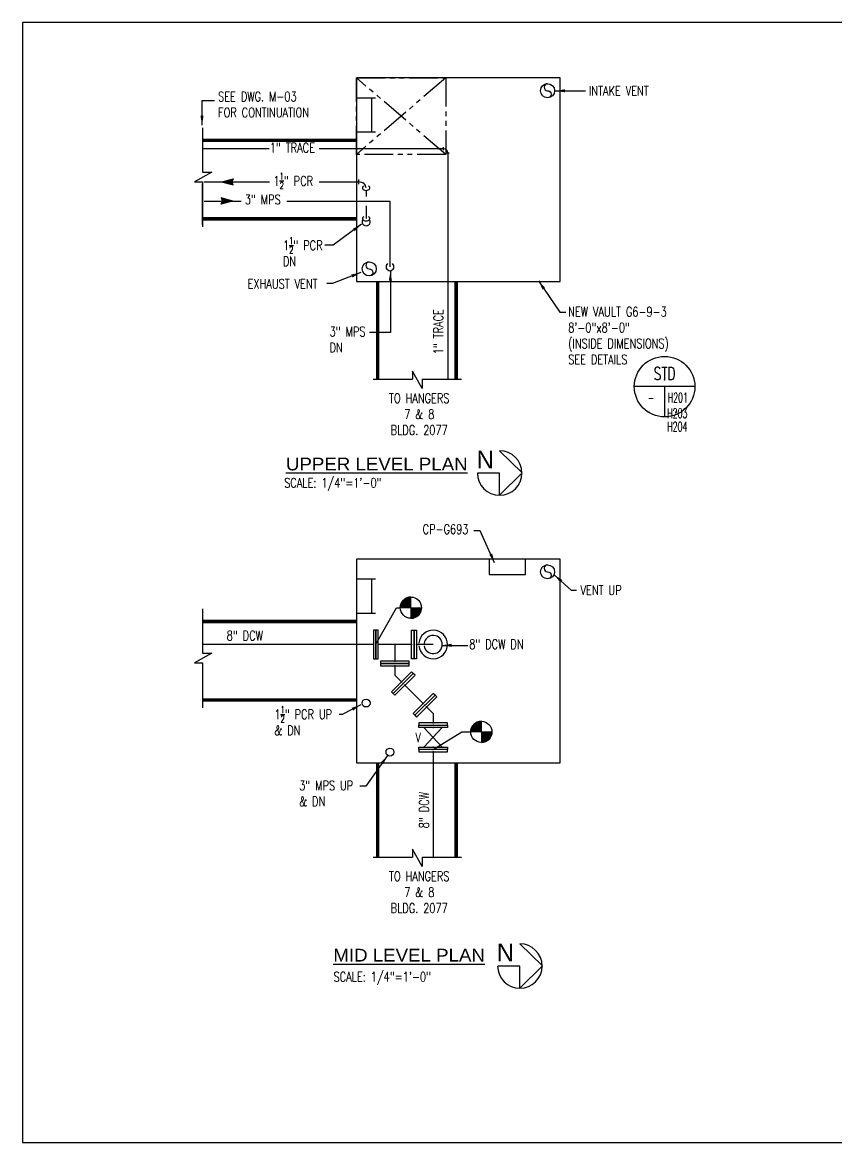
# Model space of a CAD drawing. Header units: inches. Extents: x 414 to 3373, y -413 to 990.
# Drawn here: x 2557 to 2940, y -413 to 115 of the extents above; entities that cross this region are included whole.
import ezdxf
from ezdxf.enums import TextEntityAlignment as Align

# ---------------------------------------------------------------- set-up
doc = ezdxf.new("R2010")
doc.units = ezdxf.units.IN
doc.header["$LTSCALE"] = 48
doc.header["$MEASUREMENT"] = 0
doc.linetypes.add('HWSS', pattern=[0.515625, 0.28125, -0.046875, 0.046875, -0.046875, 0.046875, -0.046875])
doc.layers.get('Defpoints').update_dxf_attribs({"color": 251})
for name, color, linetype in [('E-POWR', 83, 'Continuous'), ('EXST-BLDG', 253, 'Continuous'), ('EXST-PIPE', 253, 'Continuous'), ('EXST-TEXT', 253, 'Continuous'), ('EXST-UTLD', 251, 'Continuous'), ('MU-CONTINUATION NOTE', 51, 'Continuous'), ('MU-DELGE-PIPE', 150, 'Continuous'), ('MU-NEW-TEXT', 151, 'Continuous'), ('MU-PCR-PIPE', 120, 'Continuous'), ('MU-PCR-TEXT', 141, 'Continuous'), ('MU-PCR-VALV', 131, 'Continuous'), ('MU-STEM-PIPE', 230, 'Continuous'), ('MU-STEM-TEXT', 241, 'Continuous'), ('MU-STEM-VALV', 231, 'Continuous'), ('MU-TARGET', 31, 'Continuous'), ('MU-TEXT-LDER', 254, 'Continuous'), ('new-vault', 12, 'Continuous'), ('TITLES', 111, 'Continuous')]:
    doc.layers.add(name, color=color, linetype=linetype)
doc.styles.add('AU145S00', font='19', dxfattribs={"height": 12})
doc.styles.add('RomanS', font='romans.shx', dxfattribs={"width": 0.75})
doc.dimstyles.get("Standard").update_dxf_attribs({"dimtxt": 0.09375, "dimasz": 0.09375, "dimexe": 0.0625, "dimexo": 0.0625, "dimgap": 0.03125, "dimtad": 1, "dimdec": 8, "dimzin": 0, "dimdsep": 46, "dimlunit": 4, "dimtxsty": 'RomanS', "dimcen": 0.09, "dimclrd": 254, "dimclre": 254, "dimclrt": 256, "dimadec": 0, "dimazin": 0, "dimtfac": 1, "dimtdec": 8, "dimtofl": 0, "dimtmove": 0, "dimatfit": 3, "dimfxl": 1, "dimtolj": 1, "dimtzin": 0, "dimlwd": -1, "dimlwe": -1, "dimarcsym": 0})

# ---------------------------------------------------------------- blocks, each defined once
blk = doc.blocks.new('DTLBUBB')
at = {"linetype": 'Continuous'}
for p, q in [((0.297, 0), (-0.297, 0)), ((0, 0), (0, -0.297))]:
    blk.add_line(p, q, dxfattribs=at)
blk.add_circle((0, 0), 0.297, dxfattribs=at)
at = {"color": 250}
for p in [(0, 0.067), (-0.154, -0.25), (0.11, -0.25)]:
    blk.add_point(p, dxfattribs=at)
at = {"style": 'RomanS'}
for tag, height, width, p in [('DTL#', 0.125, 0.7, (0, 0.067)), ('WHERE_CUT', 0.0938, 0.6, (-0.103, -0.169)), ('WHERE_DRAWN', 0.0938, 0.6, (0.117, -0.169))]:
    blk.add_attdef(tag, text='', height=height, dxfattribs=dict(at, width=width)).set_placement(p, align=Align.CENTER)
blk = doc.blocks.new('FLOWAR')
for p, q in [((0, 0), (5.41, 1.44, 35.76)), ((0, 0), (5.41, -1.44, 35.76)), ((5.41, 1.44, 35.76), (4.88, -0.03, 35.76)), ((5.41, -1.44, 35.76), (4.88, 0.03, 35.76))]:
    blk.add_line(p, q)
for points in [[(0, 0), (5.41, 1.44), (4.89, 0), (5.41, 1.44)], [(0, 0), (5.41, -1.44), (4.89, 0), (5.41, -1.44)]]:
    blk.add_solid(points)
blk = doc.blocks.new('8blndflg')
blk.add_lwpolyline([(1.125, 6.75), (0, 6.75), (0, -6.75), (1.125, -6.75)], close=True)
at = {"color": 252}
for p in [(0, 0), (1.125, 0)]:
    blk.add_point(p, dxfattribs=at)
blk = doc.blocks.new('TARGET')
at = {"color": 0}
for p, q in [((-5, 0.22), (-0.22, 5)), ((-4.86, 0), (-5, 0.14)), ((-4.51, 0), (-4.98, 0.47)), ((-4.96, 0.6), (-0.6, 4.96)), ((-4.15, 0), (-4.94, 0.79)), ((-4.89, 1.03), (-1.03, 4.89)), ((-3.8, 0), (-4.88, 1.08)), ((-4.86, 0), (0, 4.86)), ((-3.45, 0), (-4.81, 1.36)), ((-4.77, 1.5), (-1.5, 4.77)), ((-3.09, 0), (-4.73, 1.63)), ((-2.74, 0), (-4.63, 1.89)), ((-4.55, 2.08), (-2.08, 4.55)), ((-2.38, 0), (-4.52, 2.14)), ((-4.5, 0), (0, 4.5)), ((-2.03, 0), (-4.4, 2.37)), ((-1.68, 0), (-4.27, 2.6)), ((-4.15, 0), (0, 4.15)), ((-1.32, 0), (-4.14, 2.81)), ((-4.06, 2.92), (-2.92, 4.06)), ((-0.97, 0), (-3.99, 3.02)), ((-0.62, 0), (-3.83, 3.21)), ((-3.8, 0), (0, 3.8)), ((-0.26, 0), (-3.66, 3.4)), ((0, 0.09), (-3.49, 3.58)), ((-3.44, 0), (0, 3.44)), ((0, 0.44), (-3.31, 3.75)), ((0, 0.8), (-3.11, 3.91)), ((-3.09, 0), (0, 3.09)), ((0, 1.15), (-2.91, 4.06)), ((-2.74, 0), (0, 2.74)), ((0, 1.5), (-2.7, 4.21)), ((0, 1.86), (-2.48, 4.34)), ((-2.38, 0), (0, 2.38)), ((0, 2.21), (-2.25, 4.46)), ((-2.03, 0), (0, 2.03)), ((0, 2.57), (-2.01, 4.58)), ((0, 2.92), (-1.76, 4.68)), ((-1.68, 0), (0, 1.68)), ((0, 3.27), (-1.5, 4.77)), ((-1.32, 0), (0, 1.32)), ((0, 3.63), (-1.22, 4.85)), ((-0.97, 0), (0, 0.97)), ((0, 3.98), (-0.93, 4.91)), ((0, 4.33), (-0.63, 4.96)), ((-0.62, 0), (0, 0.62)), ((0, 4.69), (-0.3, 4.99)), ((-0.26, 0), (0, 0.26)), ((0, -4.69), (4.69, 0)), ((0, -4.33), (4.33, 0)), ((0, -3.98), (3.98, 0)), ((0, -3.63), (3.63, 0)), ((0, -3.27), (3.27, 0)), ((0, -2.92), (2.92, 0)), ((0, -2.57), (2.57, 0)), ((0, -2.21), (2.21, 0)), ((0, -1.86), (1.86, 0)), ((0, -1.51), (1.51, 0)), ((0, -1.15), (1.15, 0)), ((0, -0.8), (0.8, 0)), ((0, -0.44), (0.44, 0)), ((0, -0.09), (0.09, 0)), ((3.58, -3.49), (0.09, 0)), ((3.75, -3.31), (0.44, 0)), ((3.91, -3.11), (0.8, 0)), ((4.06, -2.91), (1.15, 0)), ((4.21, -2.7), (1.5, 0)), ((4.34, -2.48), (1.86, 0)), ((4.46, -2.25), (2.21, 0)), ((4.58, -2.01), (2.57, 0)), ((4.68, -1.76), (2.92, 0)), ((4.77, -1.5), (3.27, 0)), ((4.85, -1.22), (3.63, 0)), ((4.91, -0.93), (3.98, 0)), ((4.96, -0.63), (4.33, 0)), ((4.99, -0.3), (4.69, 0)), ((3.4, -3.66), (0, -0.26)), ((3.21, -3.83), (0, -0.62)), ((3.02, -3.99), (0, -0.97)), ((2.81, -4.14), (0, -1.32)), ((2.6, -4.27), (0, -1.68)), ((2.37, -4.4), (0, -2.03)), ((2.14, -4.52), (0, -2.38)), ((1.89, -4.63), (0, -2.74)), ((1.63, -4.73), (0, -3.09)), ((1.36, -4.81), (0, -3.45)), ((1.08, -4.88), (0, -3.8)), ((0.79, -4.94), (0, -4.15)), ((0.47, -4.98), (0, -4.51)), ((0.14, -5), (0, -4.86)), ((0.04, -5), (5, -0.04)), ((0.41, -4.98), (4.98, -0.41)), ((0.82, -4.93), (4.93, -0.82)), ((1.26, -4.84), (4.84, -1.26)), ((1.78, -4.67), (4.67, -1.78)), ((2.45, -4.36), (4.36, -2.45))]:
    blk.add_line(p, q, dxfattribs=at)
for q in [(-5, 0), (0, 5), (0, -5), (5, 0)]:
    blk.add_line((0, 0), q)
blk.add_circle((0, 0), 5)
for start, end in [(90, 180), (270, 0)]:
    blk.add_arc((0, 0), 5, start, end)

msp = doc.modelspace()

# ---------------------------------------------------------------- linework, layer by layer
at = {"layer": 'Defpoints'}
msp.add_lwpolyline([(2556.73826361, 115.30974917), (2556.73826361, -412.69025083), (3372.73826361, -412.69025083), (3372.73826361, 115.30974917)], close=True, dxfattribs=at)
at = {"layer": 'E-POWR'}
msp.add_lwpolyline([(2793.66493534, -144.90763824), (2793.66493534, -137.66257198), (2776.60106924, -137.66257198), (2776.60106924, -144.90763824)], close=True, dxfattribs=at)
at = {"layer": 'EXST-BLDG'}
for points in [[(2641.50659765, 65.60447762), (2641.50659765, 44.76698157), (2645.90018693, 44.76698157), (2637.83122006, 40.22573852), (2641.50659765, 40.22573852), (2641.50659765, 18.97177873)], [(2641.50659765, -161.17559739), (2641.50659765, -182.01309345), (2645.90018693, -182.01309345), (2637.83122006, -186.5543365), (2641.50659765, -186.5543365), (2641.50659765, -207.80829629)]]:
    msp.add_lwpolyline(points, dxfattribs=at)
at = {"layer": 'EXST-PIPE'}
for p, q in [((2755.11859659, 55.78156554), (2641.45479088, 55.78156554)), ((2755.11859659, 55.12406554), (2755.11859659, 56.43906554)), ((2756.46109659, 53.78156554), (2757.77609659, 53.78156554)), ((2757.11859659, 53.78156554), (2757.11859659, -52.77858994)), ((2722.07953409, -177.91257198), (2641.45479088, -177.91257198)), ((2750.20453409, -228.53757198), (2750.20453409, -278.08993473))]:
    msp.add_line(p, q, dxfattribs=at)
msp.add_arc((2755.11859659, 53.78156554), 2, 0, 90, dxfattribs=at)
at = {"layer": 'EXST-UTLD'}
for p, q in [((2714.10924224, 60.11750304), (2641.45479088, 60.11750304)), ((2714.10924224, 59.91750304), (2641.45479088, 59.91750304)), ((2714.10924224, 59.71750304), (2641.45479088, 59.71750304)), ((2714.10924224, 59.51750304), (2641.45479088, 59.51750304)), ((2714.10924224, 59.31750304), (2641.45479088, 59.31750304)), ((2714.10924224, 59.11750304), (2641.45479088, 59.11750304)), ((2714.10924224, 23.11750304), (2641.45479088, 23.11750304)), ((2714.10924224, 22.91750304), (2641.45479088, 22.91750304)), ((2714.10924224, 22.71750304), (2641.45479088, 22.71750304)), ((2714.10924224, 22.51750304), (2641.45479088, 22.51750304)), ((2714.10924224, 22.31750304), (2641.45479088, 22.31750304)), ((2714.10924224, 22.11750304), (2641.45479088, 22.11750304)), ((2723.45453409, -6.88249696), (2723.45453409, -52.77858994)), ((2723.65453409, -6.88249696), (2723.65453409, -52.77858994)), ((2723.85453409, -6.88249696), (2723.85453409, -52.77858994)), ((2724.05453409, -6.88249696), (2724.05453409, -52.77858994)), ((2724.25453409, -6.88249696), (2724.25453409, -52.77858994)), ((2724.45453409, -6.88249696), (2724.45453409, -52.77858994)), ((2760.45453409, -6.88249696), (2760.45453409, -52.77858994)), ((2760.65453409, -6.88249696), (2760.65453409, -52.77858994)), ((2760.85453409, -6.88249696), (2760.85453409, -52.77858994)), ((2761.05453409, -6.88249696), (2761.05453409, -52.77858994)), ((2761.25453409, -6.88249696), (2761.25453409, -52.77858994)), ((2761.45453409, -6.88249696), (2761.45453409, -52.77858994)), ((2714.10924224, -166.66257198), (2641.45479088, -166.66257198)), ((2714.10924224, -166.86257198), (2641.45479088, -166.86257198)), ((2714.10924224, -167.06257198), (2641.45479088, -167.06257198)), ((2714.10924224, -167.26257198), (2641.45479088, -167.26257198)), ((2714.10924224, -167.46257198), (2641.45479088, -167.46257198)), ((2714.10924224, -167.66257198), (2641.45479088, -167.66257198)), ((2714.10924224, -203.66257198), (2641.45479088, -203.66257198)), ((2714.10924224, -203.86257198), (2641.45479088, -203.86257198)), ((2714.10924224, -204.06257198), (2641.45479088, -204.06257198)), ((2714.10924224, -204.26257198), (2641.45479088, -204.26257198)), ((2714.10924224, -204.46257198), (2641.45479088, -204.46257198)), ((2714.10924224, -204.66257198), (2641.45479088, -204.66257198)), ((2723.45453409, -233.66257198), (2723.45453409, -278.08993473)), ((2723.65453409, -233.66257198), (2723.65453409, -278.08993473)), ((2723.85453409, -233.66257198), (2723.85453409, -278.08993473)), ((2724.05453409, -233.66257198), (2724.05453409, -278.08993473)), ((2724.25453409, -233.66257198), (2724.25453409, -278.08993473)), ((2724.45453409, -233.66257198), (2724.45453409, -278.08993473)), ((2760.45453409, -233.66257198), (2760.45453409, -278.08993473)), ((2760.65453409, -233.66257198), (2760.65453409, -278.08993473)), ((2760.85453409, -233.66257198), (2760.85453409, -278.08993473)), ((2761.05453409, -233.66257198), (2761.05453409, -278.08993473)), ((2761.25453409, -233.66257198), (2761.25453409, -278.08993473)), ((2761.45453409, -233.66257198), (2761.45453409, -278.08993473))]:
    msp.add_line(p, q, dxfattribs=at)
for points in [[(2641.45479088, 39.1669931), (2641.45479088, 19.99286114)], [(2721.97011536, -52.77858994), (2740.50402415, -52.77858994)], [(2745.0452672, -52.77858994), (2745.0452672, -57.17217922), (2740.50402415, -49.10321235), (2740.50402415, -52.77858994)], [(2745.0452672, -52.77858994), (2763.579176, -52.77858994)], [(2745.0452672, -278.08993473), (2745.0452672, -282.483524), (2740.50402415, -274.41455713), (2740.50402415, -278.08993473)], [(2721.97011536, -278.08993473), (2740.50402415, -278.08993473)], [(2745.0452672, -278.08993473), (2763.579176, -278.08993473)]]:
    msp.add_lwpolyline(points, dxfattribs=at)
at = {"layer": 'MU-DELGE-PIPE'}
for p, q in [((2740.07953409, -177.91257198), (2724.32953409, -177.91257198)), ((2732.20453409, -177.91257198), (2732.20453409, -185.78757198)), ((2750.20453409, -177.91257198), (2742.32953409, -177.91257198)), ((2732.20453409, -188.03757198), (2732.20453409, -192.41257198)), ((2732.20453409, -192.41257198), (2735.29812626, -195.50616414)), ((2736.88911652, -197.0971544), (2745.51995167, -205.72798955)), ((2747.11094193, -207.31897981), (2750.20453409, -210.41257198)), ((2750.20453409, -210.41257198), (2750.20453409, -214.78757198)), ((2745.89203409, -217.03757198), (2754.51703409, -226.28757198)), ((2754.51703409, -217.03757198), (2745.89203409, -226.28757198))]:
    msp.add_line(p, q, dxfattribs=at)
for radius, start, end in [(6.75, 184.8990720889, 174.9322200359), (4.2843884, 187.900321929, 172.7444509994)]:
    msp.add_arc((2750.20453409, -177.91257198), radius, start, end, dxfattribs=at)
at = {"layer": 'MU-PCR-PIPE'}
for p, q in [((2642.41519689, 40.11750304), (2715.24172665, 40.11750304)), ((2718.64545342, 36.15348963), (2718.64545342, 33.30718201)), ((2718.64545342, 28.92782407), (2718.64545342, 22.86338335))]:
    msp.add_line(p, q, dxfattribs=at)
at = {"layer": 'MU-PCR-VALV'}
msp.add_line((2715.24172665, 39.01293506), (2715.24172665, 41.22207102), dxfattribs=at)
msp.add_circle((2718.64545342, -205.48907579), 1.875, dxfattribs=at)
msp.add_arc((2718.64545342, 21.29099923), 1.875, 145.7991284611, 34.2008715389, dxfattribs=at)
for centre, major_axis, ratio, start_param, end_param in [((2715.24172665, 37.27229167), (-3.40372677, 0), 0.8359106243, 3.1415926536, 4.7123889804), ((2718.64545342, 37.27229167), (1.75, 0), 0.6393154507, 2.2444862085, 7.1802917523), ((2718.64545342, 22.86338335), (1.75, 0), 0.6393154507, 2.2444862085, 7.1802917523)]:
    msp.add_ellipse(centre, major_axis=major_axis, ratio=ratio, start_param=start_param, end_param=end_param, dxfattribs=at)
at = {"layer": 'MU-STEM-PIPE'}
for p, q in [((2642.41519689, 31.11750304), (2729.87671623, 31.11750304)), ((2729.87671623, 31.11750304), (2729.87671623, 0.13874642))]:
    msp.add_line(p, q, dxfattribs=at)
at = {"layer": 'MU-STEM-VALV'}
msp.add_circle((2729.87671623, -228.6413286), 1.875, dxfattribs=at)
msp.add_arc((2729.87671623, 0.13874642), 1.875, 128.2210877325, 51.7789122675, dxfattribs=at)
at = {"layer": 'MU-TARGET'}
for p, q in [((2750.20453409, -227.41257198), (2763.68159872, -219.08446202)), ((2763.68159872, -219.08446202), (2767.93096026, -219.08446202))]:
    msp.add_line(p, q, dxfattribs=at)
msp.add_lwpolyline([(2723.13972426, -177.83056514), (2732.97529913, -160.5709638), (2734.71425454, -160.5709638)], dxfattribs=at)
at = {"layer": 'new-vault', "linetype": 'HWSS'}
for p, q in [((2756.10924224, 53.11750304), (2714.10924224, 89.11750304)), ((2756.10924224, 89.11750304), (2714.10924224, 53.11750304))]:
    msp.add_line(p, q, dxfattribs=at)
at = {"layer": 'new-vault'}
for p, q in [((2721.10924224, 79.66314073), (2721.10924224, 63.66314073)), ((2721.10924224, -147.11693429), (2721.10924224, -163.11693429))]:
    msp.add_line(p, q, dxfattribs=at)
for points in [[(2714.10924224, 89.11750304), (2714.10924224, -6.88249696), (2810.10924224, -6.88249696), (2810.10924224, 89.11750304)], [(2714.10924224, -137.66257198), (2714.10924224, -233.66257198), (2810.10924224, -233.66257198), (2810.10924224, -137.66257198)]]:
    msp.add_lwpolyline(points, close=True, dxfattribs=at)
at = {"layer": 'new-vault', "linetype": 'HWSS'}
msp.add_lwpolyline([(2756.10924224, 53.11750304), (2714.10924224, 53.11750304), (2714.10924224, 89.11750304), (2756.10924224, 89.11750304)], close=True, dxfattribs=at)
at = {"layer": 'new-vault'}
for points in [[(2804.10924224, 86.43000304, 1), (2804.10924224, 83.11750304, -1), (2804.10924224, 79.80500304, -1)], [(2720.10924224, 2.43000304, 1), (2720.10924224, -0.88249696, -1), (2720.10924224, -4.19499696, -1)], [(2804.10924224, -140.35007198, 1), (2804.10924224, -143.66257198, -1), (2804.10924224, -146.97507198, -1)]]:
    msp.add_lwpolyline(points, format="xyb", dxfattribs=at)
for points in [[(2723.10924224, 79.66314073), (2714.10924224, 79.66314073)], [(2714.10924224, 63.66314073), (2723.10924224, 63.66314073)], [(2723.10924224, -147.11693429), (2714.10924224, -147.11693429)], [(2714.10924224, -163.11693429), (2723.10924224, -163.11693429)]]:
    msp.add_lwpolyline(points, dxfattribs=at)
for centre in [(2804.10924224, 83.11750304), (2720.10924224, -0.88249696), (2804.10924224, -143.66257198)]:
    msp.add_circle(centre, 3.3125, dxfattribs=at)
at = {"layer": 'TITLES'}
for p, q in [((2781.52002438, -86.62490616), (2792.11678383, -97.05467933)), ((2781.52002438, -107.60416187), (2792.11678383, -97.05467933)), ((2781.52002438, -107.60416187), (2781.52002438, -97.11453402)), ((2791.05790796, -318.99753305), (2801.65466741, -329.42730622)), ((2791.05790796, -339.97678876), (2801.65466741, -329.42730622)), ((2791.05790796, -339.97678876), (2791.05790796, -329.48716091))]:
    msp.add_line(p, q, dxfattribs=at)
at = {"layer": 'TITLES', "const_width": 0.6125}
for points in [[(2771.03039652, -97.11453402), (2781.52002438, -97.11453402)], [(2780.56828011, -329.48716091), (2791.05790796, -329.48716091)]]:
    msp.add_lwpolyline(points, dxfattribs=at)
at = {"layer": 'TITLES'}
for centre in [(2781.52002438, -97.11453402), (2791.05790796, -329.48716091)]:
    msp.add_arc(centre, 10.48962785, 180, 90, dxfattribs=at)

# ---------------------------------------------------------------- block references
at = {"layer": 'MU-DELGE-PIPE'}
msp.add_blockref('8blndflg', (2723.20453409, -177.91257198), dxfattribs=at)
at = {"layer": 'MU-DELGE-PIPE', "xscale": -1}
for p in [(2741.20453409, -177.91257198), (2742.32953409, -177.91257198)]:
    msp.add_blockref('8blndflg', p, dxfattribs=at)
at = {"layer": 'MU-DELGE-PIPE'}
for p, rotation in [((2732.20453409, -186.91257198), 90), ((2732.20453409, -188.03757198), 90), ((2736.09362139, -196.30165927), 134.9999999999951), ((2736.88911652, -197.0971544), 134.9999999999951), ((2745.51995167, -205.72798955), 315.0000000000004), ((2746.3154468, -206.52348468), 315.0000000000004), ((2750.20453409, -214.78757198), 270)]:
    msp.add_blockref('8blndflg', p, dxfattribs=dict(at, rotation=rotation))
at = {"layer": 'MU-DELGE-PIPE', "xscale": -1, "rotation": 270}
for p in [(2750.20453409, -217.03757198), (2750.20453409, -227.41257198)]:
    msp.add_blockref('8blndflg', p, dxfattribs=at)
at = {"layer": 'MU-NEW-TEXT'}
ref = msp.add_blockref('DTLBUBB', (2859.22482472, -56.37823144), dxfattribs=dict(at, xscale=48, yscale=48, zscale=48))
ref.add_attrib('DTL#', 'STD', dxfattribs={"layer": '0', "height": 6, "style": 'RomanS', "width": 0.7}).set_placement((2859.22482472, -53.1617164), align=Align.CENTER)
ref.add_attrib('WHERE_CUT', '-', dxfattribs={"layer": '0', "height": 4.5, "style": 'RomanS', "width": 0.6}).set_placement((2852.82813661, -63.86639061), align=Align.CENTER)
ref.add_attrib('WHERE_DRAWN', 'H201', dxfattribs={"layer": '0', "height": 4.5, "style": 'RomanS', "width": 0.6}).set_placement((2865.45739554, -63.78110352), align=Align.CENTER)
at = {"layer": 'MU-PCR-VALV'}
msp.add_blockref('FLOWAR', (2650.57583617, 40.11750304), dxfattribs=at)
at = {"layer": 'MU-STEM-VALV', "rotation": 180}
msp.add_blockref('FLOWAR', (2655.79998694, 31.11750304), dxfattribs=at)
at = {"layer": 'MU-TARGET'}
for p in [(2739.71425454, -160.5709638), (2772.93096026, -219.08446202)]:
    msp.add_blockref('TARGET', p, dxfattribs=at)
at = {"layer": 'MU-TEXT-LDER'}
msp.add_blockref('8blndflg', (2722.07953409, -177.91257198), dxfattribs=at)
at = {"layer": 'MU-TEXT-LDER', "rotation": 270}
msp.add_blockref('8blndflg', (2750.20453409, -227.41257198), dxfattribs=at)

# ---------------------------------------------------------------- texts
at = {"layer": 'EXST-PIPE', "insert": (2652.98450668, -171.47909851), "char_height": 4.5, "width": 31.1325970763, "attachment_point": 1, "style": 'RomanS'}
msp.add_mtext('8" DCW', dxfattribs=at)
at = {"layer": 'EXST-PIPE', "insert": (2743.6878188, -264.53019599), "char_height": 4.5, "width": 31.1325970763, "attachment_point": 1, "rotation": 90, "style": 'RomanS'}
msp.add_mtext('8" DCW', dxfattribs=at)
at = {"layer": 'EXST-TEXT', "char_height": 4.5, "width": 55.5057081148, "attachment_point": 2, "style": 'RomanS'}
for insert in [(2743.65381638, -59.58700417), (2743.65381638, -284.89834895)]:
    msp.add_mtext('TO HANGERS\\P7 & 8\\PBLDG. 2077', dxfattribs=dict(at, insert=insert))
at = {"layer": 'MU-CONTINUATION NOTE', "insert": (2648.90552157, 82.6058615), "char_height": 4.5, "width": 50.9998361121, "attachment_point": 1, "style": 'RomanS'}
msp.add_mtext('SEE DWG. M-03 FOR CONTINUATION', dxfattribs=at)
at = {"layer": 'MU-NEW-TEXT', "style": 'RomanS', "width": 0.6}
for s, p in [('H203', (2860.49028546, -71.15432623)), ('H204', (2860.49028546, -77.48671286))]:
    msp.add_text(s, height=4.5, dxfattribs=at).set_placement(p)
at = {"layer": 'MU-NEW-TEXT', "char_height": 4.5, "attachment_point": 1, "style": 'RomanS'}
for s, insert, width in [('INTAKE VENT', (2823.56147496, 85.33212341), 41.9073111837), ('EXHAUST VENT', (2662.80340501, -5.68453415), 41.9073111837), ('NEW VAULT G6-9-3\\P8\'-0"x8\'-0"\\P(INSIDE DIMENSIONS)\\PSEE DETAILS', (2813.79241846, -18.8168442), 55.0370457242), ('\\pi39.876;CP-G693', (2705.39938091, -121.34113121), 62.8582321239), ('VENT UP', (2819.61821804, -150.03909065), 41.9073111837), ('\\A1;8" DCW DN', (2767.22184481, -175.53882844), 45.0197495118), ('\\A1;V', (2741.84392212, -219.51649278), 45.0197495118)]:
    msp.add_mtext(s, dxfattribs=dict(at, insert=insert, width=width))
at = {"layer": 'MU-PCR-TEXT', "char_height": 4.5, "attachment_point": 1, "style": 'RomanS'}
for s, insert, width in [('\\A1;1{\\H0.7x;\\S1/2;}" PCR\\PDN', (2679.47510511, 14.00974224), 44.4765786066), ('\\A1;1{\\H0.7x;\\S1/2;}" PCR UP & DN', (2675.42325047, -207.0529912), 30.3169938743)]:
    msp.add_mtext(s, dxfattribs=dict(at, insert=insert, width=width))
at = {"layer": 'MU-STEM-TEXT', "char_height": 4.5, "attachment_point": 1, "style": 'RomanS'}
for s, insert, width in [('\\A1;3" MPS\\PDN', (2701.43787365, -28.19680413), 44.4765786066), ('\\A1;3" MPS UP & DN', (2687.09403438, -242.1206693), 28.5070142228)]:
    msp.add_mtext(s, dxfattribs=dict(at, insert=insert, width=width))
at = {"layer": 'TITLES', "style": 'AU145S00'}
for p in [(2770.66218129, -94.90514695), (2780.20006488, -327.27777385)]:
    msp.add_text('N', height=8.4, dxfattribs=at).set_placement(p)
at = {"layer": 'TITLES', "style": 'RomanS', "width": 0.75}
for p in [(2680.0443273, -103.93571975), (2703.32805547, -336.75266995)]:
    msp.add_text('SCALE: 1/4"=1\'-0"', height=4.5, dxfattribs=at).set_placement(p)
at = {"layer": 'TITLES', "char_height": 6, "attachment_point": 1, "style": 'RomanS'}
for s, insert, width in [('{\\fArial|b0|i0|c0|p34;\\W1.05;\\LUPPER LEVEL PLAN}', (2680.86403372, -89.84160535), 154.6926337784), ('{\\fArial|b0|i0|c0|p34;\\W1.05;\\LMID LEVEL PLAN}', (2703.19225188, -321.33455326), 92.1780948642)]:
    msp.add_mtext(s, dxfattribs=dict(at, insert=insert, width=width))

# ---------------------------------------------------------------- leaders
at = {"layer": 'MU-CONTINUATION NOTE'}
msp.add_leader([(2641.33799764, 66.8955659), (2641.33799764, 78.56741859), (2647.17233126, 78.56741859)], dimstyle='Standard', override={"dimscale": 48, "dimgap": 0.03125, "dimtad": 0, "dimclrd": 256}, dxfattribs=at)
at = {"layer": 'MU-PCR-TEXT'}
for points in [[(2716.16680466, -206.28119214), (2707.38911756, -210.96023161), (2705.92617483, -210.96023161)], [(2728.71904591, -230.22364592), (2718.53156214, -244.67147428), (2715.64051799, -244.67147428)]]:
    msp.add_leader(points, dimstyle='Standard', override={"dimscale": 48, "dimgap": 0.03125, "dimtad": 0, "dimclrd": 0}, dxfattribs=at)
at = {"layer": 'MU-TEXT-LDER'}
for points, override in [([(2807.87079339, 83.06430548), (2822.01805702, 83.06430548)], {"dimscale": 48, "dimtad": 0, "dimclrd": 0}), ([(2716.48408195, 20.13251214), (2703.09282794, 10.33347248), (2699.20255639, 10.33347248)], {"dimscale": 48, "dimgap": 0.03125, "dimtad": 0, "dimclrd": 0}), ([(2716.12401117, -2.5791024), (2702.77865843, -7.7943743), (2700.06945081, -7.7943743)], {"dimscale": 48, "dimtad": 0, "dimclrd": 0}), ([(2730.07304422, -1.95793659), (2730.07304422, -30.80043687), (2720.15265148, -30.80043687)], {"dimscale": 48, "dimgap": 0.03125, "dimtad": 0, "dimclrd": 0}), ([(2799.86324515, -6.53658288), (2809.90080708, -21.33441476), (2812.66113448, -21.33441476)], {"dimscale": 48, "dimgap": 0.03125, "dimtad": 0, "dimclrd": 0}), ([(2779.16311035, -139.41426705), (2772.39821416, -124.35469479), (2769.32326205, -124.35469479)], {"dimscale": 48, "dimgap": 0.03125, "dimtad": 0, "dimclrd": 0}), ([(2807.22388802, -145.05867149), (2815.2323256, -152.27007604), (2817.69036083, -152.27007604)], {"dimscale": 48, "dimgap": 0.03125, "dimtad": 0, "dimclrd": 0}), ([(2754.3546602, -178.31632049), (2766.60747499, -178.31632049)], {"dimscale": 48, "dimtad": 0, "dimclrd": 0})]:
    msp.add_leader(points, dimstyle='Standard', override=override, dxfattribs=at)

# ---------------------------------------------------------------- next in the draw order: wipeouts: each hides what was drawn before it
for points, layer in [([(2673.00271841, 52.85633254), (2696.38664698, 52.85633254), (2696.38664698, 58.7759754), (2673.00271841, 58.7759754)], 'EXST-PIPE'), ([(2756.04382959, -41.40667988), (2756.04382959, -18.02275131), (2750.12418674, -18.02275131), (2750.12418674, -41.40667988)], 'EXST-PIPE'), ([(2673.19369615, 36.74024748), (2696.41808672, 36.74024748), (2696.41808672, 44.65274748), (2673.19369615, 44.65274748)], 'MU-PCR-TEXT')]:
    msp.add_wipeout(points).dxf.layer = layer

# ---------------------------------------------------------------- next in the draw order: texts
at = {"layer": 'EXST-PIPE', "insert": (2673.28396841, 58.4947254), "char_height": 4.5, "width": 32.5419381815, "attachment_point": 1, "style": 'RomanS'}
msp.add_mtext('1" TRACE', dxfattribs=at)
at = {"layer": 'EXST-PIPE', "insert": (2750.40543674, -41.12542988), "char_height": 4.5, "width": 32.5419381815, "attachment_point": 1, "rotation": 90, "style": 'RomanS'}
msp.add_mtext('1" TRACE', dxfattribs=at)
at = {"layer": 'MU-PCR-TEXT', "insert": (2674.9897324, 44.37149748), "char_height": 4.5, "width": 44.4765786066, "attachment_point": 1, "style": 'RomanS'}
msp.add_mtext('\\A1;1{\\H0.7x;\\S1/2;}" PCR', dxfattribs=at)

# ---------------------------------------------------------------- next in the draw order: wipeouts: each hides what was drawn before it
msp.add_wipeout([(2659.78179341, 27.96371789), (2681.23592143, 27.96371789), (2681.23592143, 34.38800002), (2659.78179341, 34.38800002)]).dxf.layer = 'MU-STEM-TEXT'

# ---------------------------------------------------------------- next in the draw order: texts
at = {"layer": 'MU-STEM-TEXT', "insert": (2661.47683885, 34.10675002), "char_height": 4.5, "width": 56.0622492486, "attachment_point": 1, "style": 'RomanS'}
msp.add_mtext('3" MPS', dxfattribs=at)

doc.saveas('drawing.dxf')
